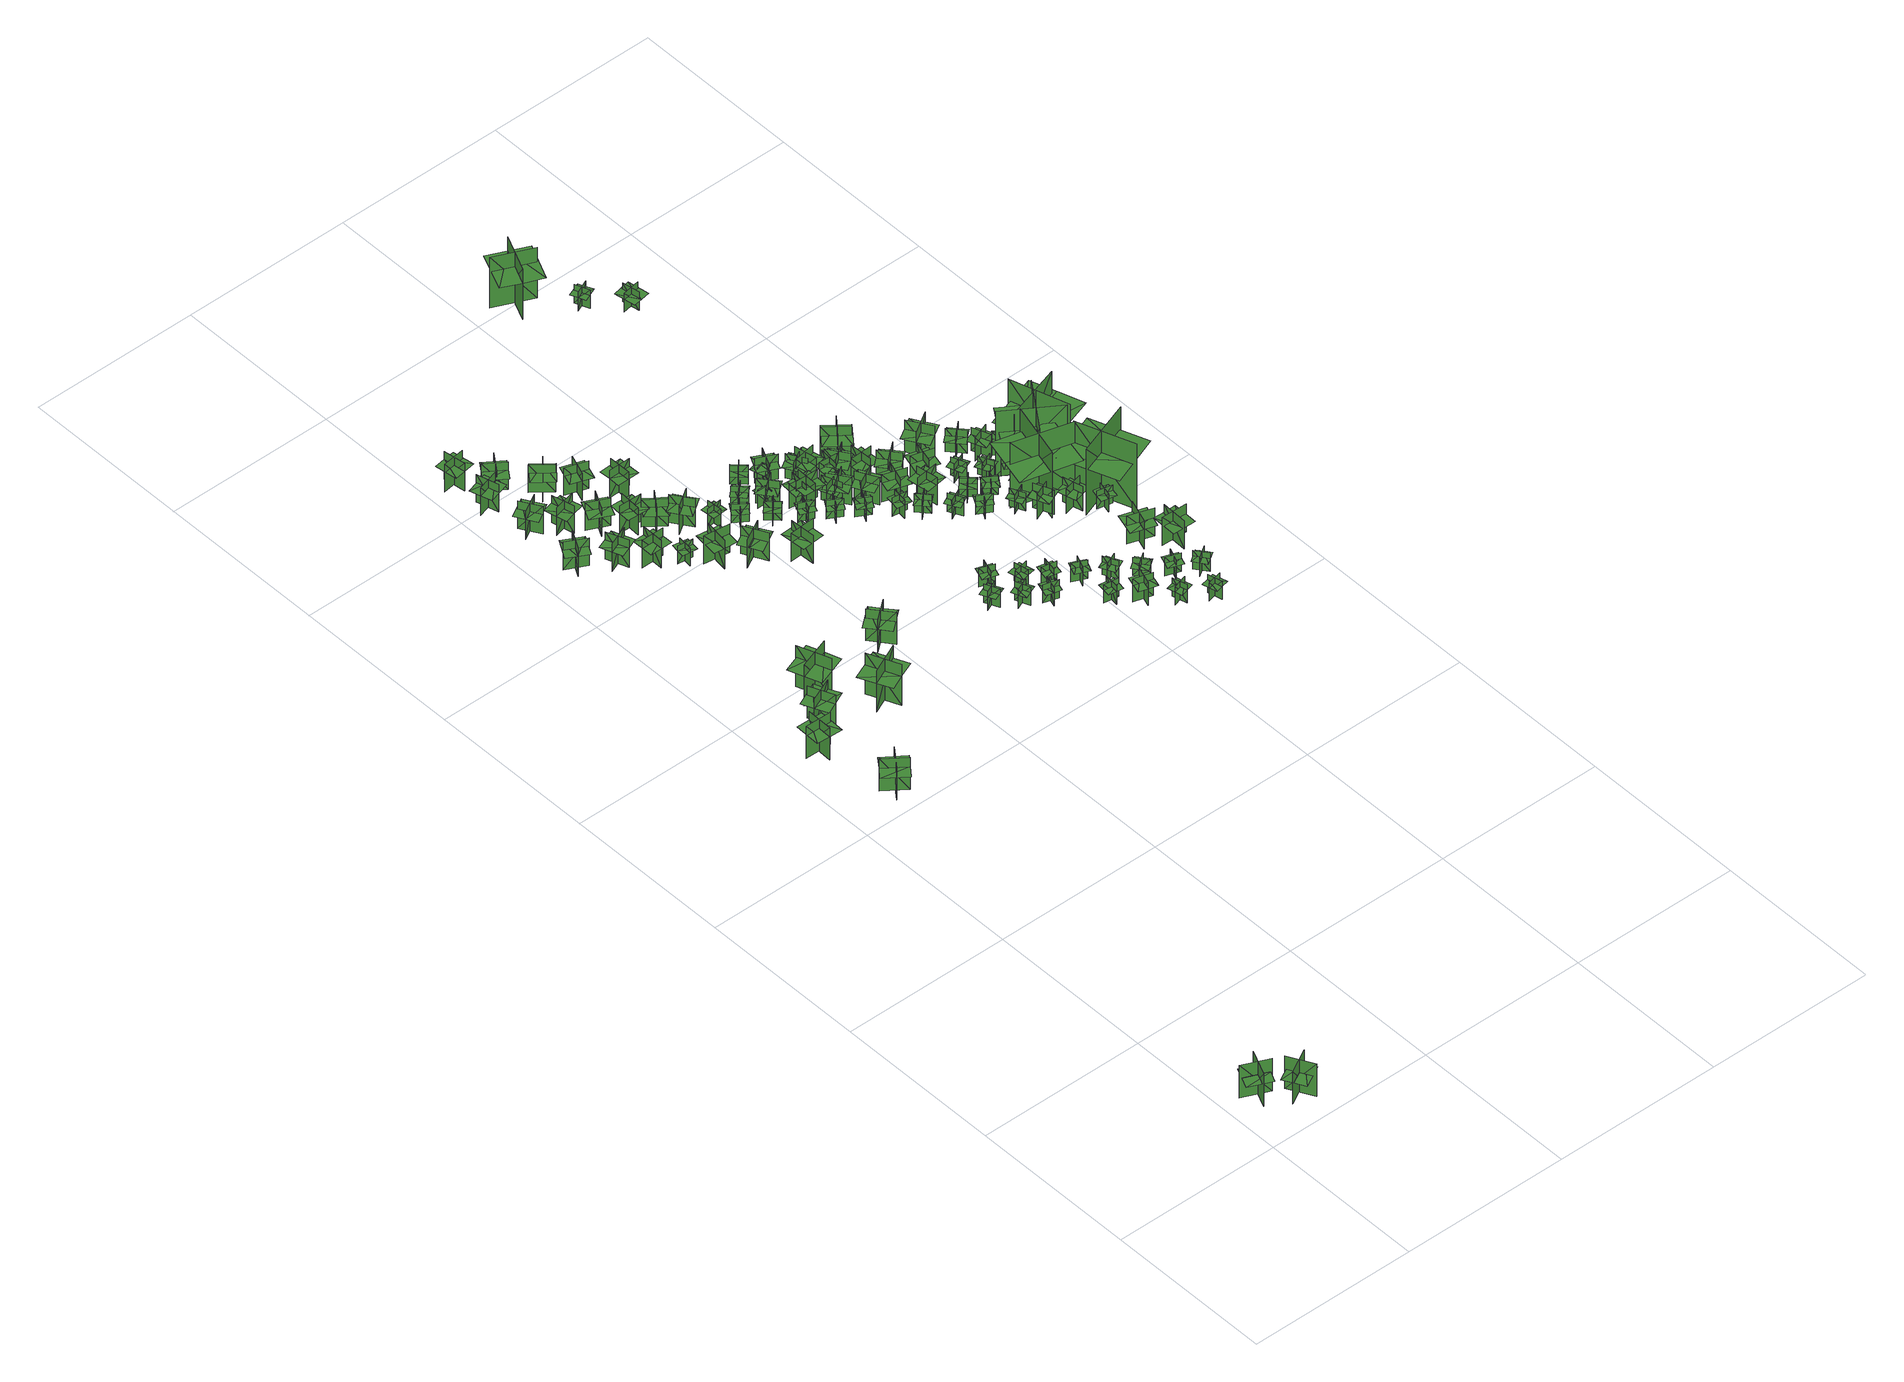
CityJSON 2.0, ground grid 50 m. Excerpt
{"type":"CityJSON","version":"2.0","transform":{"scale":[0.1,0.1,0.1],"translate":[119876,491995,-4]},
"CityObjects":{
"tree1":{"type":"SolitaryVegetationObject","geometry":[{"type":"MultiSurface","lod":"1","boundaries":[[[0,1,2]],[[0,2,3]],[[4,5,6]],[[4,6,7]],[[8,9,10]],[[8,10,11]],[[8,12,13]],[[8,13,9]]]}]},
"tree2":{"type":"SolitaryVegetationObject","geometry":[{"type":"MultiSurface","lod":"1","boundaries":[[[14,15,16]],[[14,16,17]],[[18,19,20]],[[18,20,21]],[[22,23,24]],[[22,24,25]],[[22,26,27]],[[22,27,23]]]}]},
"tree3":{"type":"SolitaryVegetationObject","geometry":[{"type":"MultiSurface","lod":"1","boundaries":[[[28,29,30]],[[28,30,31]],[[32,33,34]],[[32,34,35]],[[36,37,38]],[[36,38,39]],[[36,39,40]],[[36,40,41]]]}]},
"tree4":{"type":"SolitaryVegetationObject","geometry":[{"type":"MultiSurface","lod":"1","boundaries":[[[42,43,44]],[[42,44,45]],[[46,47,48]],[[46,48,49]],[[50,51,52]],[[50,52,53]],[[50,53,54]],[[50,54,55]]]}]},
"tree5":{"type":"SolitaryVegetationObject","geometry":[{"type":"MultiSurface","lod":"1","boundaries":[[[56,57,58]],[[56,58,59]],[[60,61,62]],[[60,62,63]],[[64,65,66]],[[64,66,67]],[[64,67,68]],[[64,68,69]]]}]},
"tree6":{"type":"SolitaryVegetationObject","geometry":[{"type":"MultiSurface","lod":"1","boundaries":[[[70,71,72]],[[70,72,73]],[[74,75,76]],[[74,76,77]],[[78,79,80]],[[78,80,81]],[[78,81,82]],[[78,82,83]]]}]},
"tree7":{"type":"SolitaryVegetationObject","geometry":[{"type":"MultiSurface","lod":"1","boundaries":[[[84,85,86]],[[84,86,87]],[[88,89,90]],[[88,90,91]],[[92,93,94]],[[92,94,95]],[[92,95,96]],[[92,96,97]]]}]},
"tree8":{"type":"SolitaryVegetationObject","geometry":[{"type":"MultiSurface","lod":"1","boundaries":[[[98,99,100]],[[98,100,101]],[[102,103,104]],[[102,104,105]],[[106,107,108]],[[106,108,109]],[[106,109,110]],[[106,110,111]]]}]},
"tree9":{"type":"SolitaryVegetationObject","geometry":[{"type":"MultiSurface","lod":"1","boundaries":[[[112,113,114]],[[112,114,115]],[[116,117,118]],[[116,118,119]],[[120,121,122]],[[120,122,123]],[[120,123,124]],[[120,124,125]]]}]},
"tree10":{"type":"SolitaryVegetationObject","geometry":[{"type":"MultiSurface","lod":"1","boundaries":[[[126,127,128]],[[126,128,129]],[[130,131,132]],[[130,132,133]],[[134,135,136]],[[134,136,137]],[[134,137,138]],[[134,138,139]]]}]},
"tree11":{"type":"SolitaryVegetationObject","geometry":[{"type":"MultiSurface","lod":"1","boundaries":[[[140,141,142]],[[140,142,143]],[[144,145,146]],[[144,146,147]],[[148,149,150]],[[148,150,151]],[[148,151,152]],[[148,152,153]]]}]},
"tree12":{"type":"SolitaryVegetationObject","geometry":[{"type":"MultiSurface","lod":"1","boundaries":[[[154,155,156]],[[154,156,157]],[[158,159,160]],[[158,160,161]],[[162,163,164]],[[162,164,165]],[[162,165,166]],[[162,166,167]]]}]},
"tree13":{"type":"SolitaryVegetationObject","geometry":[{"type":"MultiSurface","lod":"1","boundaries":[[[168,169,170]],[[168,170,171]],[[172,173,174]],[[172,174,175]],[[176,177,178]],[[176,178,179]],[[176,179,180]],[[176,180,181]]]}]},
"tree14":{"type":"SolitaryVegetationObject","geometry":[{"type":"MultiSurface","lod":"1","boundaries":[[[182,183,184]],[[182,184,185]],[[186,187,188]],[[186,188,189]],[[190,191,192]],[[190,192,193]],[[190,193,194]],[[190,194,195]]]}]},
"tree15":{"type":"SolitaryVegetationObject","geometry":[{"type":"MultiSurface","lod":"1","boundaries":[[[196,197,198]],[[196,198,199]],[[200,201,202]],[[200,202,203]],[[204,205,206]],[[204,206,207]],[[204,207,208]],[[204,208,209]]]}]},
"tree16":{"type":"SolitaryVegetationObject","geometry":[{"type":"MultiSurface","lod":"1","boundaries":[[[210,211,212]],[[210,212,213]],[[214,215,216]],[[214,216,217]],[[218,219,220]],[[218,220,221]],[[218,221,222]],[[218,222,223]]]}]},
"tree17":{"type":"SolitaryVegetationObject","geometry":[{"type":"MultiSurface","lod":"1","boundaries":[[[224,225,226]],[[224,226,227]],[[228,229,230]],[[228,230,231]],[[232,233,234]],[[232,234,235]],[[232,235,236]],[[232,236,237]]]}]},
"tree18":{"type":"SolitaryVegetationObject","geometry":[{"type":"MultiSurface","lod":"1","boundaries":[[[238,239,240]],[[238,240,241]],[[242,243,244]],[[242,244,245]],[[246,247,248]],[[246,248,249]],[[246,249,250]],[[246,250,251]]]}]},
"tree19":{"type":"SolitaryVegetationObject","geometry":[{"type":"MultiSurface","lod":"1","boundaries":[[[252,253,254]],[[252,254,255]],[[256,257,258]],[[256,258,259]],[[260,261,262]],[[260,262,263]],[[260,263,264]],[[260,264,265]]]}]},
"tree20":{"type":"SolitaryVegetationObject","geometry":[{"type":"MultiSurface","lod":"1","boundaries":[[[266,267,268]],[[266,268,269]],[[270,271,272]],[[270,272,273]],[[274,275,276]],[[274,276,277]],[[274,277,278]],[[274,278,279]]]}]},
"tree21":{"type":"SolitaryVegetationObject","geometry":[{"type":"MultiSurface","lod":"1","boundaries":[[[280,281,282]],[[280,282,283]],[[284,285,286]],[[284,286,287]],[[288,289,290]],[[288,290,291]],[[288,291,292]],[[288,292,293]]]}]},
"tree22":{"type":"SolitaryVegetationObject","geometry":[{"type":"MultiSurface","lod":"1","boundaries":[[[294,295,296]],[[294,296,297]],[[298,299,300]],[[298,300,301]],[[302,303,304]],[[302,304,305]],[[302,305,306]],[[302,306,307]]]}]},
"tree23":{"type":"SolitaryVegetationObject","geometry":[{"type":"MultiSurface","lod":"1","boundaries":[[[308,309,310]],[[308,310,311]],[[312,313,314]],[[312,314,315]],[[316,317,318]],[[316,318,319]],[[316,319,320]],[[316,320,321]]]}]},
"tree24":{"type":"SolitaryVegetationObject","geometry":[{"type":"MultiSurface","lod":"1","boundaries":[[[322,323,324]],[[322,324,325]],[[326,327,328]],[[326,328,329]],[[330,331,332]],[[330,332,333]],[[330,333,334]],[[330,334,335]]]}]},
"tree25":{"type":"SolitaryVegetationObject","geometry":[{"type":"MultiSurface","lod":"1","boundaries":[[[336,337,338]],[[336,338,339]],[[340,341,342]],[[340,342,343]],[[344,345,346]],[[344,346,347]],[[344,347,348]],[[344,348,349]]]}]},
"tree26":{"type":"SolitaryVegetationObject","geometry":[{"type":"MultiSurface","lod":"1","boundaries":[[[350,351,352]],[[350,352,353]],[[354,355,356]],[[354,356,357]],[[358,359,360]],[[358,360,361]],[[358,361,362]],[[358,362,363]]]}]},
"tree27":{"type":"SolitaryVegetationObject","geometry":[{"type":"MultiSurface","lod":"1","boundaries":[[[364,365,366]],[[364,366,367]],[[368,369,370]],[[368,370,371]],[[372,373,374]],[[372,374,375]],[[372,375,376]],[[372,376,377]]]}]},
"tree28":{"type":"SolitaryVegetationObject","geometry":[{"type":"MultiSurface","lod":"1","boundaries":[[[378,379,380]],[[378,380,381]],[[382,383,384]],[[382,384,385]],[[386,387,388]],[[386,388,389]],[[386,389,390]],[[386,390,391]]]}]},
"tree29":{"type":"SolitaryVegetationObject","geometry":[{"type":"MultiSurface","lod":"1","boundaries":[[[392,393,394]],[[392,394,395]],[[396,397,398]],[[396,398,399]],[[400,401,402]],[[400,402,403]],[[400,403,404]],[[400,404,405]]]}]},
"tree30":{"type":"SolitaryVegetationObject","geometry":[{"type":"MultiSurface","lod":"1","boundaries":[[[406,407,408]],[[406,408,409]],[[410,411,412]],[[410,412,413]],[[414,415,416]],[[414,416,417]],[[414,417,418]],[[414,418,419]]]}]},
"tree31":{"type":"SolitaryVegetationObject","geometry":[{"type":"MultiSurface","lod":"1","boundaries":[[[420,421,422]],[[420,422,423]],[[424,425,426]],[[424,426,427]],[[428,429,430]],[[428,430,431]],[[428,431,432]],[[428,432,433]]]}]},
"tree32":{"type":"SolitaryVegetationObject","geometry":[{"type":"MultiSurface","lod":"1","boundaries":[[[434,435,436]],[[434,436,437]],[[438,439,440]],[[438,440,441]],[[442,443,444]],[[442,444,445]],[[442,445,446]],[[442,446,447]]]}]},
"tree33":{"type":"SolitaryVegetationObject","geometry":[{"type":"MultiSurface","lod":"1","boundaries":[[[448,449,450]],[[448,450,451]],[[452,453,454]],[[452,454,455]],[[456,457,458]],[[456,458,459]],[[456,459,460]],[[456,460,461]]]}]},
"tree34":{"type":"SolitaryVegetationObject","geometry":[{"type":"MultiSurface","lod":"1","boundaries":[[[462,463,464]],[[462,464,465]],[[466,467,468]],[[466,468,469]],[[470,471,472]],[[470,472,473]],[[470,473,474]],[[470,474,475]]]}]},
"tree35":{"type":"SolitaryVegetationObject","geometry":[{"type":"MultiSurface","lod":"1","boundaries":[[[476,477,478]],[[476,478,479]],[[480,481,482]],[[480,482,483]],[[484,485,486]],[[484,486,487]],[[484,487,488]],[[484,488,489]]]}]},
"tree36":{"type":"SolitaryVegetationObject","geometry":[{"type":"MultiSurface","lod":"1","boundaries":[[[490,491,492]],[[490,492,493]],[[494,495,496]],[[494,496,497]],[[498,499,500]],[[498,500,501]],[[498,501,502]],[[498,502,503]]]}]},
"tree37":{"type":"SolitaryVegetationObject","geometry":[{"type":"MultiSurface","lod":"1","boundaries":[[[504,505,506]],[[504,506,507]],[[508,509,510]],[[508,510,511]],[[512,513,514]],[[512,514,515]],[[512,515,516]],[[512,516,517]]]}]},
"tree38":{"type":"SolitaryVegetationObject","geometry":[{"type":"MultiSurface","lod":"1","boundaries":[[[518,519,520]],[[518,520,521]],[[522,523,524]],[[522,524,525]],[[526,527,528]],[[526,528,529]],[[526,529,530]],[[526,530,531]]]}]},
"tree39":{"type":"SolitaryVegetationObject","geometry":[{"type":"MultiSurface","lod":"1","boundaries":[[[532,533,534]],[[532,534,535]],[[536,537,538]],[[536,538,539]],[[540,541,542]],[[540,542,543]],[[540,543,544]],[[540,544,545]]]}]},
"tree40":{"type":"SolitaryVegetationObject","geometry":[{"type":"MultiSurface","lod":"1","boundaries":[[[546,547,548]],[[546,548,549]],[[550,551,552]],[[550,552,553]],[[554,555,556]],[[554,556,557]],[[554,557,558]],[[554,558,559]]]}]},
"tree41":{"type":"SolitaryVegetationObject","geometry":[{"type":"MultiSurface","lod":"1","boundaries":[[[560,561,562]],[[560,562,563]],[[564,565,566]],[[564,566,567]],[[568,569,570]],[[568,570,571]],[[568,571,572]],[[568,572,573]]]}]},
"tree42":{"type":"SolitaryVegetationObject","geometry":[{"type":"MultiSurface","lod":"1","boundaries":[[[574,575,576]],[[574,576,577]],[[578,579,580]],[[578,580,581]],[[582,583,584]],[[582,584,585]],[[582,585,586]],[[582,586,587]]]}]},
"tree43":{"type":"SolitaryVegetationObject","geometry":[{"type":"MultiSurface","lod":"1","boundaries":[[[588,589,590]],[[588,590,591]],[[592,593,594]],[[592,594,595]],[[596,597,598]],[[596,598,599]],[[596,599,600]],[[596,600,601]]]}]},
"tree44":{"type":"SolitaryVegetationObject","geometry":[{"type":"MultiSurface","lod":"1","boundaries":[[[602,603,604]],[[602,604,605]],[[606,607,608]],[[606,608,609]],[[610,611,612]],[[610,612,613]],[[610,613,614]],[[610,614,615]]]}]},
"tree45":{"type":"SolitaryVegetationObject","geometry":[{"type":"MultiSurface","lod":"1","boundaries":[[[616,617,618]],[[616,618,619]],[[620,621,622]],[[620,622,623]],[[624,625,626]],[[624,626,627]],[[624,627,628]],[[624,628,629]]]}]},
"tree46":{"type":"SolitaryVegetationObject","geometry":[{"type":"MultiSurface","lod":"1","boundaries":[[[630,631,632]],[[630,632,633]],[[634,635,636]],[[634,636,637]],[[638,639,640]],[[638,640,641]],[[638,641,642]],[[638,642,643]]]}]},
"tree47":{"type":"SolitaryVegetationObject","geometry":[{"type":"MultiSurface","lod":"1","boundaries":[[[644,645,646]],[[644,646,647]],[[648,649,650]],[[648,650,651]],[[652,653,654]],[[652,654,655]],[[652,655,656]],[[652,656,657]]]}]},
"tree48":{"type":"SolitaryVegetationObject","geometry":[{"type":"MultiSurface","lod":"1","boundaries":[[[658,659,660]],[[658,660,661]],[[662,663,664]],[[662,664,665]],[[666,667,668]],[[666,668,669]],[[666,669,670]],[[666,670,671]]]}]},
"tree49":{"type":"SolitaryVegetationObject","geometry":[{"type":"MultiSurface","lod":"1","boundaries":[[[672,673,674]],[[672,674,675]],[[676,677,678]],[[676,678,679]],[[680,681,682]],[[680,682,683]],[[680,683,684]],[[680,684,685]]]}]},
"tree50":{"type":"SolitaryVegetationObject","geometry":[{"type":"MultiSurface","lod":"1","boundaries":[[[686,687,688]],[[686,688,689]],[[690,691,692]],[[690,692,693]],[[694,695,696]],[[694,696,697]],[[694,697,698]],[[694,698,699]]]}]},
"tree51":{"type":"SolitaryVegetationObject","geometry":[{"type":"MultiSurface","lod":"1","boundaries":[[[700,701,702]],[[700,702,703]],[[704,705,706]],[[704,706,707]],[[708,709,710]],[[708,710,711]],[[708,711,712]],[[708,712,713]]]}]},
"tree52":{"type":"SolitaryVegetationObject","geometry":[{"type":"MultiSurface","lod":"1","boundaries":[[[714,715,716]],[[714,716,717]],[[718,719,720]],[[718,720,721]],[[722,723,724]],[[722,724,725]],[[722,725,726]],[[722,726,727]]]}]},
"tree53":{"type":"SolitaryVegetationObject","geometry":[{"type":"MultiSurface","lod":"1","boundaries":[[[728,729,730]],[[728,730,731]],[[732,733,734]],[[732,734,735]],[[736,737,738]],[[736,738,739]],[[736,739,740]],[[736,740,741]]]}]},
"tree54":{"type":"SolitaryVegetationObject","geometry":[{"type":"MultiSurface","lod":"1","boundaries":[[[742,743,744]],[[742,744,745]],[[746,747,748]],[[746,748,749]],[[750,751,752]],[[750,752,753]],[[750,753,754]],[[750,754,755]]]}]},
"tree55":{"type":"SolitaryVegetationObject","geometry":[{"type":"MultiSurface","lod":"1","boundaries":[[[756,757,758]],[[756,758,759]],[[760,761,762]],[[760,762,763]],[[764,765,766]],[[764,766,767]],[[764,767,768]],[[764,768,769]]]}]},
"tree56":{"type":"SolitaryVegetationObject","geometry":[{"type":"MultiSurface","lod":"1","boundaries":[[[770,771,772]],[[770,772,773]],[[774,775,776]],[[774,776,777]],[[778,779,780]],[[778,780,781]],[[778,781,782]],[[778,782,783]]]}]},
"tree57":{"type":"SolitaryVegetationObject","geometry":[{"type":"MultiSurface","lod":"1","boundaries":[[[784,785,786]],[[784,786,787]],[[788,789,790]],[[788,790,791]],[[792,793,794]],[[792,794,795]],[[792,795,796]],[[792,796,797]]]}]},
"tree58":{"type":"SolitaryVegetationObject","geometry":[{"type":"MultiSurface","lod":"1","boundaries":[[[798,799,800]],[[798,800,801]],[[802,803,804]],[[802,804,805]],[[806,807,808]],[[806,808,809]],[[806,809,810]],[[806,810,811]]]}]},
"tree59":{"type":"SolitaryVegetationObject","geometry":[{"type":"MultiSurface","lod":"1","boundaries":[[[812,813,814]],[[812,814,815]],[[816,817,818]],[[816,818,819]],[[820,821,822]],[[820,822,823]],[[820,823,824]],[[820,824,825]]]}]},
"tree60":{"type":"SolitaryVegetationObject","geometry":[{"type":"MultiSurface","lod":"1","boundaries":[[[826,827,828]],[[826,828,829]],[[830,831,832]],[[830,832,833]],[[834,835,836]],[[834,836,837]],[[834,837,838]],[[834,838,839]]]}]},
"tree61":{"type":"SolitaryVegetationObject","geometry":[{"type":"MultiSurface","lod":"1","boundaries":[[[840,841,842]],[[840,842,843]],[[844,845,846]],[[844,846,847]],[[848,849,850]],[[848,850,851]],[[848,851,852]],[[848,852,853]]]}]},
"tree62":{"type":"SolitaryVegetationObject","geometry":[{"type":"MultiSurface","lod":"1","boundaries":[[[854,855,856]],[[854,856,857]],[[858,859,860]],[[858,860,861]],[[862,863,864]],[[862,864,865]],[[862,865,866]],[[862,866,867]]]}]},
"tree63":{"type":"SolitaryVegetationObject","geometry":[{"type":"MultiSurface","lod":"1","boundaries":[[[868,869,870]],[[868,870,871]],[[872,873,874]],[[872,874,875]],[[876,877,878]],[[876,878,879]],[[876,879,880]],[[876,880,881]]]}]},
"tree64":{"type":"SolitaryVegetationObject","geometry":[{"type":"MultiSurface","lod":"1","boundaries":[[[882,883,884]],[[882,884,885]],[[886,887,888]],[[886,888,889]],[[890,891,892]],[[890,892,893]],[[890,893,894]],[[890,894,895]]]}]},
"tree65":{"type":"SolitaryVegetationObject","geometry":[{"type":"MultiSurface","lod":"1","boundaries":[[[896,897,898]],[[896,898,899]],[[900,901,902]],[[900,902,903]],[[904,905,906]],[[904,906,907]],[[904,907,908]],[[904,908,909]]]}]},
"tree66":{"type":"SolitaryVegetationObject","geometry":[{"type":"MultiSurface","lod":"1","boundaries":[[[910,911,912]],[[910,912,913]],[[914,915,916]],[[914,916,917]],[[918,919,920]],[[918,920,921]],[[918,921,922]],[[918,922,923]]]}]},
"tree67":{"type":"SolitaryVegetationObject","geometry":[{"type":"MultiSurface","lod":"1","boundaries":[[[924,925,926]],[[924,926,927]],[[928,929,930]],[[928,930,931]],[[932,933,934]],[[932,934,935]],[[932,935,936]],[[932,936,937]]]}]},
"tree68":{"type":"SolitaryVegetationObject","geometry":[{"type":"MultiSurface","lod":"1","boundaries":[[[938,939,940]],[[938,940,941]],[[942,943,944]],[[942,944,945]],[[946,947,948]],[[946,948,949]],[[946,949,950]],[[946,950,951]]]}]},
"tree69":{"type":"SolitaryVegetationObject","geometry":[{"type":"MultiSurface","lod":"1","boundaries":[[[952,953,954]],[[952,954,955]],[[956,957,958]],[[956,958,959]],[[960,961,962]],[[960,962,963]],[[960,963,964]],[[960,964,965]]]}]},
"tree70":{"type":"SolitaryVegetationObject","geometry":[{"type":"MultiSurface","lod":"1","boundaries":[[[966,967,968]],[[966,968,969]],[[970,971,972]],[[970,972,973]],[[974,975,976]],[[974,976,977]],[[974,977,978]],[[974,978,979]]]}]},
"tree71":{"type":"SolitaryVegetationObject","geometry":[{"type":"MultiSurface","lod":"1","boundaries":[[[980,981,982]],[[980,982,983]],[[984,985,986]],[[984,986,987]],[[988,989,990]],[[988,990,991]],[[988,991,992]],[[988,992,993]]]}]},
"tree72":{"type":"SolitaryVegetationObject","geometry":[{"type":"MultiSurface","lod":"1","boundaries":[[[994,995,996]],[[994,996,997]],[[998,999,1000]],[[998,1000,1001]],[[1002,1003,1004]],[[1002,1004,1005]],[[1002,1005,1006]],[[1002,1006,1007]]]}]},
"tree73":{"type":"SolitaryVegetationObject","geometry":[{"type":"MultiSurface","lod":"1","boundaries":[[[1008,1009,1010]],[[1008,1010,1011]],[[1012,1013,1014]],[[1012,1014,1015]],[[1016,1017,1018]],[[1016,1018,1019]],[[1016,1019,1020]],[[1016,1020,1021]]]}]},
"tree74":{"type":"SolitaryVegetationObject","geometry":[{"type":"MultiSurface","lod":"1","boundaries":[[[1022,1023,1024]],[[1022,1024,1025]],[[1026,1027,1028]],[[1026,1028,1029]],[[1030,1031,1032]],[[1030,1032,1033]],[[1030,1033,1034]],[[1030,1034,1035]]]}]},
"tree75":{"type":"SolitaryVegetationObject","geometry":[{"type":"MultiSurface","lod":"1","boundaries":[[[1036,1037,1038]],[[1036,1038,1039]],[[1040,1041,1042]],[[1040,1042,1043]],[[1044,1045,1046]],[[1044,1046,1047]],[[1044,1047,1048]],[[1044,1048,1049]]]}]},
"tree76":{"type":"SolitaryVegetationObject","geometry":[{"type":"MultiSurface","lod":"1","boundaries":[[[1050,1051,1052]],[[1050,1052,1053]],[[1054,1055,1056]],[[1054,1056,1057]],[[1058,1059,1060]],[[1058,1060,1061]],[[1058,1061,1062]],[[1058,1062,1063]]]}]},
"tree77":{"type":"SolitaryVegetationObject","geometry":[{"type":"MultiSurface","lod":"1","boundaries":[[[1064,1065,1066]],[[1064,1066,1067]],[[1068,1069,1070]],[[1068,1070,1071]],[[1072,1073,1074]],[[1072,1074,1075]],[[1072,1075,1076]],[[1072,1076,1077]]]}]},
"tree78":{"type":"SolitaryVegetationObject","geometry":[{"type":"MultiSurface","lod":"1","boundaries":[[[1078,1079,1080]],[[1078,1080,1081]],[[1082,1083,1084]],[[1082,1084,1085]],[[1086,1087,1088]],[[1086,1088,1089]],[[1086,1089,1090]],[[1086,1090,1091]]]}]},
"tree79":{"type":"SolitaryVegetationObject","geometry":[{"type":"MultiSurface","lod":"1","boundaries":[[[1092,1093,1094]],[[1092,1094,1095]],[[1096,1097,1098]],[[1096,1098,1099]],[[1100,1101,1102]],[[1100,1102,1103]],[[1100,1103,1104]],[[1100,1104,1105]]]}]},
"tree80":{"type":"SolitaryVegetationObject","geometry":[{"type":"MultiSurface","lod":"1","boundaries":[[[1106,1107,1108]],[[1106,1108,1109]],[[1110,1111,1112]],[[1110,1112,1113]],[[1114,1115,1116]],[[1114,1116,1117]],[[1114,1117,1118]],[[1114,1118,1119]]]}]},
"tree81":{"type":"SolitaryVegetationObject","geometry":[{"type":"MultiSurface","lod":"1","boundaries":[[[1120,1121,1122]],[[1120,1122,1123]],[[1124,1125,1126]],[[1124,1126,1127]],[[1128,1129,1130]],[[1128,1130,1131]],[[1128,1131,1132]],[[1128,1132,1133]]]}]},
"tree82":{"type":"SolitaryVegetationObject","geometry":[{"type":"MultiSurface","lod":"1","boundaries":[[[1134,1135,1136]],[[1134,1136,1137]],[[1138,1139,1140]],[[1138,1140,1141]],[[1142,1143,1144]],[[1142,1144,1145]],[[1142,1145,1146]],[[1142,1146,1147]]]}]},
"tree83":{"type":"SolitaryVegetationObject","geometry":[{"type":"MultiSurface","lod":"1","boundaries":[[[1148,1149,1150]],[[1148,1150,1151]],[[1152,1153,1154]],[[1152,1154,1155]],[[1156,1157,1158]],[[1156,1158,1159]],[[1156,1159,1160]],[[1156,1160,1161]]]}]},
"tree84":{"type":"SolitaryVegetationObject","geometry":[{"type":"MultiSurface","lod":"1","boundaries":[[[1162,1163,1164]],[[1162,1164,1165]],[[1166,1167,1168]],[[1166,1168,1169]],[[1170,1171,1172]],[[1170,1172,1173]],[[1170,1173,1174]],[[1170,1174,1175]]]}]},
"tree85":{"type":"SolitaryVegetationObject","geometry":[{"type":"MultiSurface","lod":"1","boundaries":[[[1176,1177,1178]],[[1176,1178,1179]],[[1180,1181,1182]],[[1180,1182,1183]],[[1184,1185,1186]],[[1184,1186,1187]],[[1184,1187,1188]],[[1184,1188,1189]]]}]},
"tree86":{"type":"SolitaryVegetationObject","geometry":[{"type":"MultiSurface","lod":"1","boundaries":[[[1190,1191,1192]],[[1190,1192,1193]],[[1194,1195,1196]],[[1194,1196,1197]],[[1198,1199,1200]],[[1198,1200,1201]],[[1198,1201,1202]],[[1198,1202,1203]]]}]},
"tree87":{"type":"SolitaryVegetationObject","geometry":[{"type":"MultiSurface","lod":"1","boundaries":[[[1204,1205,1206]],[[1204,1206,1207]],[[1208,1209,1210]],[[1208,1210,1211]],[[1212,1213,1214]],[[1212,1214,1215]],[[1212,1215,1216]],[[1212,1216,1217]]]}]},
"tree88":{"type":"SolitaryVegetationObject","geometry":[{"type":"MultiSurface","lod":"1","boundaries":[[[1218,1219,1220]],[[1218,1220,1221]],[[1222,1223,1224]],[[1222,1224,1225]],[[1226,1227,1228]],[[1226,1228,1229]],[[1226,1229,1230]],[[1226,1230,1231]]]}]},
"tree89":{"type":"SolitaryVegetationObject","geometry":[{"type":"MultiSurface","lod":"1","boundaries":[[[1232,1233,1234]],[[1232,1234,1235]],[[1236,1237,1238]],[[1236,1238,1239]],[[1240,1241,1242]],[[1240,1242,1243]],[[1240,1243,1244]],[[1240,1244,1245]]]}]},
"tree90":{"type":"SolitaryVegetationObject","geometry":[{"type":"MultiSurface","lod":"1","boundaries":[[[1246,1247,1248]],[[1246,1248,1249]],[[1250,1251,1252]],[[1250,1252,1253]],[[1254,1255,1256]],[[1254,1256,1257]],[[1254,1257,1258]],[[1254,1258,1259]]]}]},
"tree91":{"type":"SolitaryVegetationObject","geometry":[{"type":"MultiSurface","lod":"1","boundaries":[[[1260,1261,1262]],[[1260,1262,1263]],[[1264,1265,1266]],[[1264,1266,1267]],[[1268,1269,1270]],[[1268,1270,1271]],[[1268,1271,1272]],[[1268,1272,1273]]]}]},
"tree92":{"type":"SolitaryVegetationObject","geometry":[{"type":"MultiSurface","lod":"1","boundaries":[[[1274,1275,1276]],[[1274,1276,1277]],[[1278,1279,1280]],[[1278,1280,1281]],[[1282,1283,1284]],[[1282,1284,1285]],[[1282,1285,1286]],[[1282,1286,1287]]]}]},
"tree93":{"type":"SolitaryVegetationObject","geometry":[{"type":"MultiSurface","lod":"1","boundaries":[[[1288,1289,1290]],[[1288,1290,1291]],[[1292,1293,1294]],[[1292,1294,1295]],[[1296,1297,1298]],[[1296,1298,1299]],[[1296,1299,1300]],[[1296,1300,1301]]]}]},
"tree94":{"type":"SolitaryVegetationObject","geometry":[{"type":"MultiSurface","lod":"1","boundaries":[[[1302,1303,1304]],[[1302,1304,1305]],[[1306,1307,1308]],[[1306,1308,1309]],[[1310,1311,1312]],[[1310,1312,1313]],[[1310,1313,1314]],[[1310,1314,1315]]]}]},
"tree95":{"type":"SolitaryVegetationObject","geometry":[{"type":"MultiSurface","lod":"1","boundaries":[[[1316,1317,1318]],[[1316,1318,1319]],[[1320,1321,1322]],[[1320,1322,1323]],[[1324,1325,1326]],[[1324,1326,1327]],[[1324,1327,1328]],[[1324,1328,1329]]]}]},
"tree96":{"type":"SolitaryVegetationObject","geometry":[{"type":"MultiSurface","lod":"1","boundaries":[[[1330,1331,1332]],[[1330,1332,1333]],[[1334,1335,1336]],[[1334,1336,1337]],[[1338,1339,1340]],[[1338,1340,1341]],[[1338,1341,1342]],[[1338,1342,1343]]]}]},
"tree97":{"type":"SolitaryVegetationObject","geometry":[{"type":"MultiSurface","lod":"1","boundaries":[[[1344,1345,1346]],[[1344,1346,1347]],[[1348,1349,1350]],[[1348,1350,1351]],[[1352,1353,1354]],[[1352,1354,1355]],[[1352,1355,1356]],[[1352,1356,1357]]]}]}
},
"vertices":[
[95,111,63],[18,145,63],[18,145,172],[95,111,172],[76,160,63],[76,160,172],[42,83,172],[42,83,63],[89,110,130],[22,139,130],[8,108,130],[75,78,130],[103,142,130],[36,172,130],
[173,80,65],[99,40,65],[99,40,174],[173,80,174],[122,95,65],[122,95,174],[162,21,174],[162,21,65],[170,75,132],[105,40,132],[121,10,132],[186,45,132],[153,106,132],[88,71,132],
[98,1502,65],[145,1563,65],[145,1563,172],[98,1502,172],[149,1508,65],[88,1555,65],[88,1555,172],[149,1508,172],[149,1508,142],[173,1539,142],[111,1586,142],[88,1555,142],[64,1525,142],[125,1478,142],
[109,1759,65],[32,1761,65],[32,1761,172],[109,1759,172],[74,1797,65],[72,1719,65],[72,1719,172],[74,1797,172],[74,1797,142],[35,1798,142],[33,1721,142],[72,1719,142],[111,1718,142],[113,1796,142],
[130,1868,65],[161,1797,65],[161,1797,173],[130,1868,173],[111,1820,65],[182,1851,65],[182,1851,173],[111,1820,173],[111,1820,143],[127,1784,143],[198,1816,143],[182,1851,143],[166,1887,143],[95,1855,143],
[217,1876,67],[183,1970,67],[183,1970,205],[217,1876,205],[246,1936,67],[152,1903,67],[152,1903,205],[246,1936,205],[246,1936,167],[229,1983,167],[135,1949,167],[152,1903,167],[169,1856,167],[262,1889,167],
[273,1772,64],[364,1813,64],[364,1813,202],[273,1772,202],[334,1748,64],[294,1839,64],[294,1839,202],[334,1748,202],[334,1748,163],[380,1768,163],[339,1859,163],[294,1839,163],[248,1819,163],[289,1728,163],
[43,2672,55],[101,2640,55],[101,2640,148],[43,2672,148],[55,2630,55],[87,2688,55],[87,2688,148],[55,2630,148],[55,2630,122],[84,2614,122],[116,2672,122],[87,2688,122],[58,2704,122],[26,2646,122],
[60,2859,52],[94,2802,52],[94,2802,145],[60,2859,145],[49,2816,52],[106,2850,52],[106,2850,145],[49,2816,145],[49,2816,119],[66,2788,119],[123,2822,119],[106,2850,119],[89,2879,119],[32,2845,119],
[129,2587,56],[190,2612,56],[190,2612,148],[129,2587,148],[169,2570,56],[145,2631,56],[145,2631,148],[169,2570,148],[169,2570,122],[200,2582,122],[176,2644,122],[145,2631,122],[114,2619,122],[138,2557,122],
[60,2928,60],[42,2992,60],[42,2992,152],[60,2928,152],[82,2967,60],[18,2948,60],[18,2948,152],[82,2967,152],[82,2967,126],[73,2998,126],[9,2980,126],[18,2948,126],[28,2916,126],[91,2935,126],
[115,2777,52],[180,2793,52],[180,2793,144],[115,2777,144],[153,2754,52],[137,2819,52],[137,2819,144],[153,2754,144],[153,2754,118],[185,2762,118],[170,2826,118],[137,2819,118],[105,2811,118],[120,2746,118],
[86,3093,42],[21,3084,42],[21,3084,134],[86,3093,134],[51,3120,42],[60,3054,42],[60,3054,134],[51,3120,134],[51,3120,108],[18,3115,108],[28,3049,108],[60,3054,108],[93,3059,108],[84,3124,108],
[228,2517,55],[228,2583,55],[228,2583,147],[228,2517,147],[260,2548,55],[193,2548,55],[193,2548,147],[260,2548,147],[260,2548,121],[259,2582,121],[193,2581,121],[193,2548,121],[193,2515,121],[260,2515,121],
[101,2982,40],[139,3036,40],[139,3036,133],[101,2982,133],[144,2989,40],[90,3027,40],[90,3027,133],[144,2989,133],[144,2989,107],[164,3016,107],[109,3054,107],[90,3027,107],[71,3000,107],[125,2962,107],
[197,2702,51],[227,2761,51],[227,2761,143],[197,2702,143],[239,2716,51],[180,2745,51],[180,2745,143],[239,2716,143],[239,2716,117],[254,2745,117],[194,2775,117],[180,2745,117],[165,2715,117],[225,2686,117],
[423,1981,64],[471,1921,64],[471,1921,171],[423,1981,171],[417,1930,64],[477,1978,64],[477,1978,171],[417,1930,171],[417,1930,141],[441,1900,141],[501,1948,141],[477,1978,141],[453,2009,141],[392,1960,141],
[287,2516,59],[282,2472,59],[282,2472,120],[287,2516,120],[264,2498,59],[308,2492,59],[308,2492,120],[264,2498,120],[264,2498,103],[261,2476,103],[305,2470,103],[308,2492,103],[311,2514,103],[267,2520,103],
[271,2713,49],[268,2647,49],[268,2647,141],[271,2713,141],[238,2683,49],[305,2680,49],[305,2680,141],[238,2683,141],[238,2683,116],[237,2650,116],[303,2647,116],[305,2680,116],[306,2714,116],[240,2716,116],
[228,2908,36],[177,2951,36],[177,2951,128],[228,2908,128],[224,2952,36],[181,2902,36],[181,2902,128],[224,2952,128],[224,2952,102],[199,2974,102],[156,2923,102],[181,2902,102],[207,2880,102],[250,2931,102],
[342,2411,55],[352,2486,55],[352,2486,150],[342,2411,150],[390,2448,55],[315,2458,55],[315,2458,150],[390,2448,150],[348,2415,119],[383,2411,119],[392,2486,119],[357,2490,119],[322,2494,119],[314,2419,119],
[345,2624,49],[292,2664,49],[292,2664,141],[345,2624,141],[339,2668,49],[299,2615,49],[299,2615,141],[339,2668,141],[339,2668,115],[313,2688,115],[273,2635,115],[299,2615,115],[325,2595,115],[366,2648,115],
[300,2867,32],[237,2889,32],[237,2889,124],[300,2867,124],[281,2907,32],[259,2845,32],[259,2845,124],[281,2907,124],[281,2907,98],[250,2918,98],[228,2856,98],[259,2845,98],[290,2833,98],[312,2896,98],
[385,2377,55],[451,2413,55],[451,2413,149],[385,2377,149],[442,2360,55],[407,2426,55],[407,2426,149],[442,2360,149],[392,2375,119],[409,2344,119],[474,2381,119],[457,2412,119],[440,2442,119],[375,2405,119],
[392,2577,49],[354,2632,49],[354,2632,142],[392,2577,142],[400,2620,49],[345,2583,49],[345,2583,142],[400,2620,142],[400,2620,116],[381,2648,116],[326,2610,116],[345,2583,116],[364,2555,116],[419,2593,116],
[348,2840,30],[349,2774,30],[349,2774,122],[348,2840,122],[317,2809,30],[383,2810,30],[383,2810,122],[317,2809,122],[317,2809,96],[317,2776,96],[384,2776,96],[383,2810,96],[383,2843,96],[316,2842,96],
[433,2577,50],[436,2533,50],[436,2533,112],[433,2577,112],[413,2555,50],[458,2558,50],[458,2558,112],[413,2555,112],[413,2555,94],[414,2533,94],[459,2536,94],[458,2558,94],[456,2580,94],[412,2577,94],
[517,2282,55],[513,2357,55],[513,2357,149],[517,2282,149],[557,2327,55],[482,2323,55],[482,2323,149],[557,2327,149],[522,2287,119],[557,2289,119],[552,2365,119],[517,2362,119],[482,2360,119],[488,2284,119],
[467,2528,50],[503,2503,50],[503,2503,111],[467,2528,111],[472,2499,50],[497,2536,50],[497,2536,111],[472,2499,111],[472,2499,94],[491,2487,94],[515,2524,94],[497,2536,94],[478,2548,94],[454,2511,94],
[536,2452,50],[566,2484,50],[566,2484,111],[536,2452,111],[565,2453,50],[533,2483,50],[533,2483,111],[565,2453,111],[565,2453,94],[580,2468,94],[549,2499,94],[533,2483,94],[518,2468,94],[550,2437,94],
[517,2586,41],[546,2553,41],[546,2553,102],[517,2586,102],[515,2557,41],[548,2586,41],[548,2586,102],[515,2557,102],[515,2557,85],[530,2540,85],[563,2569,85],[548,2586,85],[534,2602,85],[501,2573,85],
[735,1898,57],[753,1857,57],[753,1857,119],[735,1898,119],[724,1870,57],[765,1888,57],[765,1888,119],[724,1870,119],[724,1870,101],[733,1850,101],[774,1868,101],[765,1888,101],[756,1909,101],[715,1891,101],
[591,2423,49],[631,2405,49],[631,2405,111],[591,2423,111],[601,2395,49],[619,2436,49],[619,2436,111],[601,2395,111],[601,2395,93],[622,2386,93],[639,2427,93],[619,2436,93],[599,2445,93],[581,2404,93],
[601,2531,41],[557,2531,41],[557,2531,102],[601,2531,102],[581,2552,41],[581,2508,41],[581,2508,102],[581,2552,102],[581,2552,85],[559,2552,85],[559,2507,85],[581,2508,85],[603,2508,85],[603,2552,85],
[602,2502,41],[566,2549,41],[566,2549,123],[602,2502,123],[607,2541,41],[560,2505,41],[560,2505,123],[607,2541,123],[607,2541,100],[589,2565,100],[542,2528,100],[560,2505,100],[579,2482,100],[625,2518,100],
[825,1843,57],[784,1825,57],[784,1825,119],[825,1843,119],[798,1854,57],[815,1813,57],[815,1813,119],[798,1854,119],[798,1854,101],[777,1845,101],[794,1805,101],[815,1813,101],[835,1822,101],[818,1862,101],
[778,1920,57],[792,1962,57],[792,1962,119],[778,1920,119],[804,1932,57],[763,1947,57],[763,1947,119],[804,1932,119],[804,1932,101],[812,1953,101],[770,1968,101],[763,1947,101],[755,1926,101],[797,1912,101],
[603,2654,27],[573,2622,27],[573,2622,88],[603,2654,88],[573,2653,27],[606,2623,27],[606,2623,88],[573,2653,88],[573,2653,71],[558,2637,71],[591,2607,71],[606,2623,71],[621,2640,71],[588,2670,71],
[651,2385,49],[689,2362,49],[689,2362,111],[651,2385,111],[658,2356,49],[681,2394,49],[681,2394,111],[658,2356,111],[658,2356,93],[677,2344,93],[699,2382,93],[681,2394,93],[662,2405,93],[639,2367,93],
[641,2447,42],[647,2506,42],[647,2506,124],[641,2447,124],[671,2472,42],[613,2478,42],[613,2478,124],[671,2472,124],[671,2472,101],[674,2501,101],[616,2507,101],[613,2478,101],[610,2449,101],[668,2443,101],
[658,2496,42],[655,2430,42],[655,2430,134],[658,2496,134],[625,2467,42],[692,2464,42],[692,2464,134],[625,2467,134],[625,2467,108],[624,2434,108],[690,2430,108],[692,2464,108],[693,2497,108],[627,2500,108],
[841,1799,58],[884,1786,58],[884,1786,119],[841,1799,119],[855,1773,58],[868,1815,58],[868,1815,119],[855,1773,119],[855,1773,102],[876,1767,102],[889,1809,102],[868,1815,102],[847,1822,102],[834,1779,102],
[867,1890,58],[823,1881,58],[823,1881,119],[867,1890,119],[842,1906,58],[851,1863,58],[851,1863,119],[842,1906,119],[842,1906,102],[820,1902,102],[829,1858,102],[851,1863,102],[873,1867,102],[864,1911,102],
[648,2590,25],[636,2633,25],[636,2633,87],[648,2590,87],[663,2616,25],[620,2604,25],[620,2604,87],[663,2616,87],[663,2616,69],[657,2637,69],[614,2626,69],[620,2604,69],[626,2583,69],[669,2594,69],
[718,2313,50],[739,2352,50],[739,2352,111],[718,2313,111],[746,2321,50],[707,2343,50],[707,2343,111],[746,2321,111],[746,2321,94],[757,2341,94],[718,2362,94],[707,2343,94],[697,2323,94],[735,2302,94],
[678,2413,43],[733,2433,43],[733,2433,125],[678,2413,125],[714,2396,43],[693,2451,43],[693,2451,125],[714,2396,125],[714,2396,102],[741,2407,102],[721,2462,102],[693,2451,102],[665,2441,102],[686,2386,102],
[623,2618,24],[676,2591,24],[676,2591,107],[623,2618,107],[636,2580,24],[662,2633,24],[662,2633,107],[636,2580,107],[636,2580,84],[662,2567,84],[688,2620,84],[662,2633,84],[636,2646,84],[609,2594,84],
[744,2434,41],[689,2397,41],[689,2397,133],[744,2434,133],[700,2443,41],[737,2388,41],[737,2388,133],[700,2443,133],[700,2443,107],[673,2424,107],[710,2369,107],[737,2388,107],[765,2406,107],[728,2461,107],
[898,1823,59],[907,1866,59],[907,1866,120],[898,1823,120],[923,1839,59],[879,1848,59],[879,1848,120],[923,1839,120],[923,1839,103],[927,1860,103],[884,1869,103],[879,1848,103],[875,1826,103],[918,1817,103],
[683,2541,24],[734,2571,24],[734,2571,107],[683,2541,107],[721,2531,24],[691,2582,24],[691,2582,107],[721,2531,107],[721,2531,84],[747,2546,84],[716,2597,84],[691,2582,84],[666,2566,84],[696,2516,84],
[973,1675,59],[978,1719,59],[978,1719,120],[973,1675,120],[996,1693,59],[952,1699,59],[952,1699,120],[996,1693,120],[996,1693,103],[999,1715,103],[955,1721,103],[952,1699,103],[949,1677,103],[993,1671,103],
[802,2302,49],[796,2258,49],[796,2258,111],[802,2302,111],[778,2284,49],[822,2278,49],[822,2278,111],[778,2284,111],[778,2284,94],[775,2262,94],[819,2256,94],[822,2278,94],[825,2300,94],[781,2306,94],
[758,2402,39],[789,2343,39],[789,2343,132],[758,2402,132],[744,2360,39],[803,2391,39],[803,2391,132],[744,2360,132],[744,2360,106],[760,2331,106],[819,2361,106],[803,2391,106],[788,2420,106],[729,2390,106],
[755,2552,23],[690,2540,23],[690,2540,116],[755,2552,116],[719,2577,23],[731,2512,23],[731,2512,116],[719,2577,116],[719,2577,90],[686,2571,90],[699,2506,90],[731,2512,90],[764,2518,90],[751,2584,90],
[982,1791,59],[942,1810,59],[942,1810,121],[982,1791,121],[972,1819,59],[954,1779,59],[954,1779,121],[972,1819,121],[972,1819,104],[952,1828,104],[934,1788,104],[954,1779,104],[974,1769,104],[992,1809,104],
[759,2471,26],[765,2530,26],[765,2530,108],[759,2471,108],[790,2496,26],[731,2501,26],[731,2501,108],[790,2496,108],[790,2496,85],[792,2525,85],[734,2531,85],[731,2501,85],[728,2472,85],[787,2467,85],
[858,2228,48],[829,2261,48],[829,2261,110],[858,2228,110],[860,2258,48],[827,2228,48],[827,2228,110],[860,2258,110],[860,2258,93],[846,2274,93],[812,2245,93],[827,2228,93],[841,2212,93],[875,2241,93],
[1062,1640,58],[1009,1656,58],[1009,1656,135],[1062,1640,135],[1045,1673,58],[1029,1620,58],[1029,1620,135],[1045,1673,135],[1045,1673,114],[1019,1681,114],[1003,1628,114],[1029,1620,114],[1056,1612,114],[1072,1665,114],
[761,2474,24],[815,2513,24],[815,2513,117],[761,2474,117],[804,2467,24],[766,2521,24],[766,2521,117],[804,2467,117],[804,2467,91],[831,2486,91],[793,2540,91],[766,2521,91],[739,2502,91],[777,2447,91],
[825,2307,38],[846,2370,38],[846,2370,130],[825,2307,130],[865,2327,38],[801,2348,38],[801,2348,130],[865,2327,130],[865,2327,104],[875,2359,104],[812,2379,104],[801,2348,104],[791,2316,104],[854,2295,104],
[1036,1738,60],[1017,1778,60],[1017,1778,121],[1036,1738,121],[1046,1765,60],[1006,1747,60],[1006,1747,121],[1046,1765,121],[1046,1765,104],[1037,1785,104],[996,1767,104],[1006,1747,104],[1015,1726,104],[1055,1745,104],
[892,2209,48],[912,2170,48],[912,2170,109],[892,2209,109],[883,2181,48],[922,2201,48],[922,2201,109],[883,2181,109],[883,2181,92],[893,2161,92],[932,2182,92],[922,2201,92],[912,2221,92],[873,2200,92],
[828,2422,25],[825,2488,25],[825,2488,117],[828,2422,117],[858,2454,25],[792,2451,25],[792,2451,117],[858,2454,117],[858,2454,91],[857,2487,91],[791,2484,91],[792,2451,91],[793,2418,91],[860,2421,91],
[1105,1563,60],[1094,1606,60],[1094,1606,121],[1105,1563,121],[1120,1589,60],[1078,1577,60],[1078,1577,121],[1120,1589,121],[1120,1589,104],[1115,1610,104],[1072,1599,104],[1078,1577,104],[1083,1556,104],[1126,1567,104],
[885,2314,40],[894,2249,40],[894,2249,132],[885,2314,132],[858,2279,40],[924,2288,40],[924,2288,132],[858,2279,132],[858,2279,107],[862,2246,107],[928,2255,107],[924,2288,107],[919,2321,107],[853,2312,107],
[1100,1720,60],[1064,1694,60],[1064,1694,121],[1100,1720,121],[1071,1725,60],[1097,1689,60],[1097,1689,121],[1071,1725,121],[1071,1725,104],[1053,1712,104],[1079,1676,104],[1097,1689,104],[1115,1702,104],[1089,1738,104],
[937,2155,48],[975,2133,48],[975,2133,109],[937,2155,109],[944,2127,48],[966,2165,48],[966,2165,109],[944,2127,109],[944,2127,92],[964,2116,92],[985,2154,92],[966,2165,92],[947,2176,92],[925,2138,92],
[856,2386,26],[907,2428,26],[907,2428,118],[856,2386,118],[900,2382,26],[858,2433,26],[858,2433,118],[900,2382,118],[900,2382,92],[926,2403,92],[884,2454,92],[858,2433,92],[832,2412,92],[874,2361,92],
[866,2533,18],[806,2581,18],[806,2581,125],[866,2533,125],[861,2584,18],[812,2524,18],[812,2524,125],[861,2584,125],[861,2584,95],[830,2609,95],[782,2548,95],[812,2524,95],[843,2500,95],[891,2560,95],
[1194,1543,58],[1151,1533,58],[1151,1533,119],[1194,1543,119],[1169,1559,58],[1179,1516,58],[1179,1516,119],[1169,1559,119],[1169,1559,102],[1147,1554,102],[1158,1511,102],[1179,1516,102],[1201,1521,102],[1190,1564,102],
[986,2237,39],[955,2206,39],[955,2206,101],[986,2237,101],[956,2237,39],[988,2206,39],[988,2206,101],[956,2237,101],[956,2237,84],[941,2221,84],[973,2190,84],[988,2206,84],[1004,2222,84],[972,2253,84],
[931,2322,26],[948,2386,26],[948,2386,119],[931,2322,119],[969,2343,26],[905,2361,26],[905,2361,119],[969,2343,119],[969,2343,93],[978,2376,93],[914,2393,93],[905,2361,93],[896,2329,93],[961,2311,93],
[1143,1645,60],[1159,1686,60],[1159,1686,122],[1143,1645,122],[1170,1657,60],[1128,1672,60],[1128,1672,122],[1170,1657,122],[1170,1657,104],[1178,1677,104],[1136,1693,104],[1128,1672,104],[1121,1652,104],[1162,1636,104],
[1010,2093,47],[1050,2112,47],[1050,2112,108],[1010,2093,108],[1037,2083,47],[1019,2123,47],[1019,2123,108],[1037,2083,108],[1037,2083,91],[1058,2092,91],[1039,2132,91],[1019,2123,91],[999,2114,91],[1017,2073,91],
[670,3474,19],[558,3524,19],[558,3524,188],[670,3474,188],[641,3550,19],[591,3439,19],[591,3439,188],[641,3550,188],[641,3550,141],[585,3575,141],[536,3464,141],[591,3439,141],[647,3414,141],[697,3525,141],
[1033,2179,39],[996,2203,39],[996,2203,101],[1033,2179,101],[1028,2207,39],[1003,2171,39],[1003,2171,101],[1028,2207,101],[1028,2207,84],[1009,2220,84],[985,2183,84],[1003,2171,84],[1021,2158,84],[1046,2195,84],
[1094,2066,47],[1040,2043,47],[1040,2043,129],[1094,2066,129],[1058,2081,47],[1081,2027,47],[1081,2027,129],[1058,2081,129],[1058,2081,106],[1031,2069,106],[1054,2015,106],[1081,2027,106],[1108,2038,106],[1085,2092,106],
[998,2316,29],[1014,2275,29],[1014,2275,90],[998,2316,90],[986,2289,29],[1027,2305,29],[1027,2305,90],[986,2289,90],[986,2289,73],[994,2268,73],[1035,2285,73],[1027,2305,73],[1019,2326,73],[978,2309,73],
[1223,1611,58],[1198,1647,58],[1198,1647,120],[1223,1611,120],[1229,1640,58],[1192,1615,58],[1192,1615,120],[1229,1640,120],[1229,1640,103],[1216,1658,103],[1180,1633,103],[1192,1615,103],[1205,1597,103],[1241,1622,103],
[1210,1800,54],[1139,1824,54],[1139,1824,148],[1210,1800,148],[1184,1854,54],[1159,1782,54],[1159,1782,148],[1184,1854,148],[1207,1806,117],[1218,1839,117],[1146,1863,117],[1136,1830,117],[1125,1796,117],[1196,1773,117],
[966,2407,19],[1032,2448,19],[1032,2448,127],[966,2407,127],[1016,2395,19],[976,2461,19],[976,2461,127],[1016,2395,127],[1016,2395,97],[1049,2415,97],[1009,2481,97],[976,2461,97],[943,2441,97],[983,2375,97],
[1074,2171,38],[1090,2130,38],[1090,2130,99],[1074,2171,99],[1062,2144,38],[1103,2160,38],[1103,2160,99],[1062,2144,99],[1062,2144,82],[1070,2123,82],[1111,2139,82],[1103,2160,82],[1095,2181,82],[1054,2164,82],
[1193,2077,37],[1023,2124,37],[1023,2124,256],[1193,2077,256],[1123,2199,37],[1077,2029,37],[1077,2029,256],[1123,2199,256],[1185,2092,185],[1205,2171,185],[1035,2214,185],[1015,2136,185],[995,2057,185],[1166,2013,185],
[1068,2234,29],[1051,2275,29],[1051,2275,90],[1068,2234,90],[1079,2262,29],[1038,2245,29],[1038,2245,90],[1079,2262,90],[1079,2262,73],[1071,2282,73],[1030,2265,73],[1038,2245,73],[1047,2224,73],[1088,2241,73],
[1142,1991,47],[1128,2048,47],[1128,2048,129],[1142,1991,129],[1163,2024,47],[1106,2010,47],[1106,2010,129],[1163,2024,129],[1163,2024,106],[1156,2053,106],[1098,2038,106],[1106,2010,106],[1113,1981,106],[1170,1996,106],
[729,3404,14],[746,3363,14],[746,3363,76],[729,3404,76],[718,3376,14],[759,3394,14],[759,3394,76],[718,3376,76],[718,3376,58],[726,3356,58],[767,3373,58],[759,3394,58],[750,3414,58],[709,3397,58],
[1233,1718,54],[1235,1794,54],[1235,1794,148],[1233,1718,148],[1277,1759,54],[1201,1762,54],[1201,1762,148],[1277,1759,148],[1238,1723,118],[1273,1722,118],[1274,1797,118],[1240,1798,118],[1205,1799,118],[1203,1723,118],
[1128,2211,28],[1089,2232,28],[1089,2232,89],[1128,2211,89],[1119,2239,28],[1098,2200,28],[1098,2200,89],[1119,2239,89],[1119,2239,72],[1100,2249,72],[1079,2210,72],[1098,2200,72],[1118,2189,72],[1139,2228,72],
[1049,2355,22],[1091,2392,22],[1091,2392,99],[1049,2355,99],[1086,2353,22],[1049,2394,22],[1049,2394,99],[1086,2353,99],[1086,2353,77],[1107,2371,77],[1070,2412,77],[1049,2394,77],[1029,2376,77],[1066,2334,77],
[1197,1987,48],[1187,1944,48],[1187,1944,109],[1197,1987,109],[1172,1972,48],[1215,1962,48],[1215,1962,109],[1172,1972,109],[1172,1972,92],[1167,1950,92],[1210,1940,92],[1215,1962,92],[1220,1983,92],[1177,1993,92],
[1221,2270,21],[1121,2125,21],[1121,2125,240],[1221,2270,240],[1083,2245,21],[1229,2145,21],[1229,2145,240],[1083,2245,240],[1204,2268,170],[1137,2313,170],[1040,2166,170],[1107,2121,170],[1175,2076,170],[1272,2223,170],
[1139,2346,14],[1087,2326,14],[1087,2326,91],[1139,2346,91],[1105,2361,14],[1125,2309,14],[1125,2309,91],[1105,2361,91],[1105,2361,69],[1079,2351,69],[1100,2299,69],[1125,2309,69],[1151,2320,69],[1131,2371,69],
[852,3307,14],[852,3307,76],[799,3298,76],[799,3298,14],[830,3278,14],[830,3278,76],[822,3329,76],[822,3329,14],[831,3270,56],[858,3274,56],[848,3338,56],[821,3334,56],[795,3329,56],[805,3266,56],
[1252,1915,37],[1192,2080,37],[1192,2080,256],[1252,1915,256],[1312,2041,37],[1146,1982,37],[1146,1982,256],[1312,2041,256],[1260,1929,185],[1336,1958,185],[1274,2123,185],[1198,2094,185],[1121,2065,185],[1184,1900,185],
[1139,2276,13],[1173,2319,13],[1173,2319,90],[1139,2276,90],[1176,2280,13],[1132,2314,13],[1132,2314,90],[1176,2280,90],[1176,2280,69],[1193,2302,69],[1150,2336,69],[1132,2314,69],[1115,2293,69],[1158,2258,69],
[1217,2106,26],[1237,2162,26],[1237,2162,108],[1217,2106,108],[1253,2123,26],[1197,2143,26],[1197,2143,108],[1253,2123,108],[1253,2123,85],[1262,2151,85],[1207,2170,85],[1197,2143,85],[1187,2115,85],[1243,2095,85],
[1121,2219,8],[1290,2271,8],[1290,2271,227],[1121,2219,227],[1245,2153,8],[1193,2322,8],[1193,2322,227],[1245,2153,227],[1135,2210,156],[1161,2133,156],[1328,2187,156],[1303,2265,156],[1277,2342,156],[1110,2288,156]
]}
